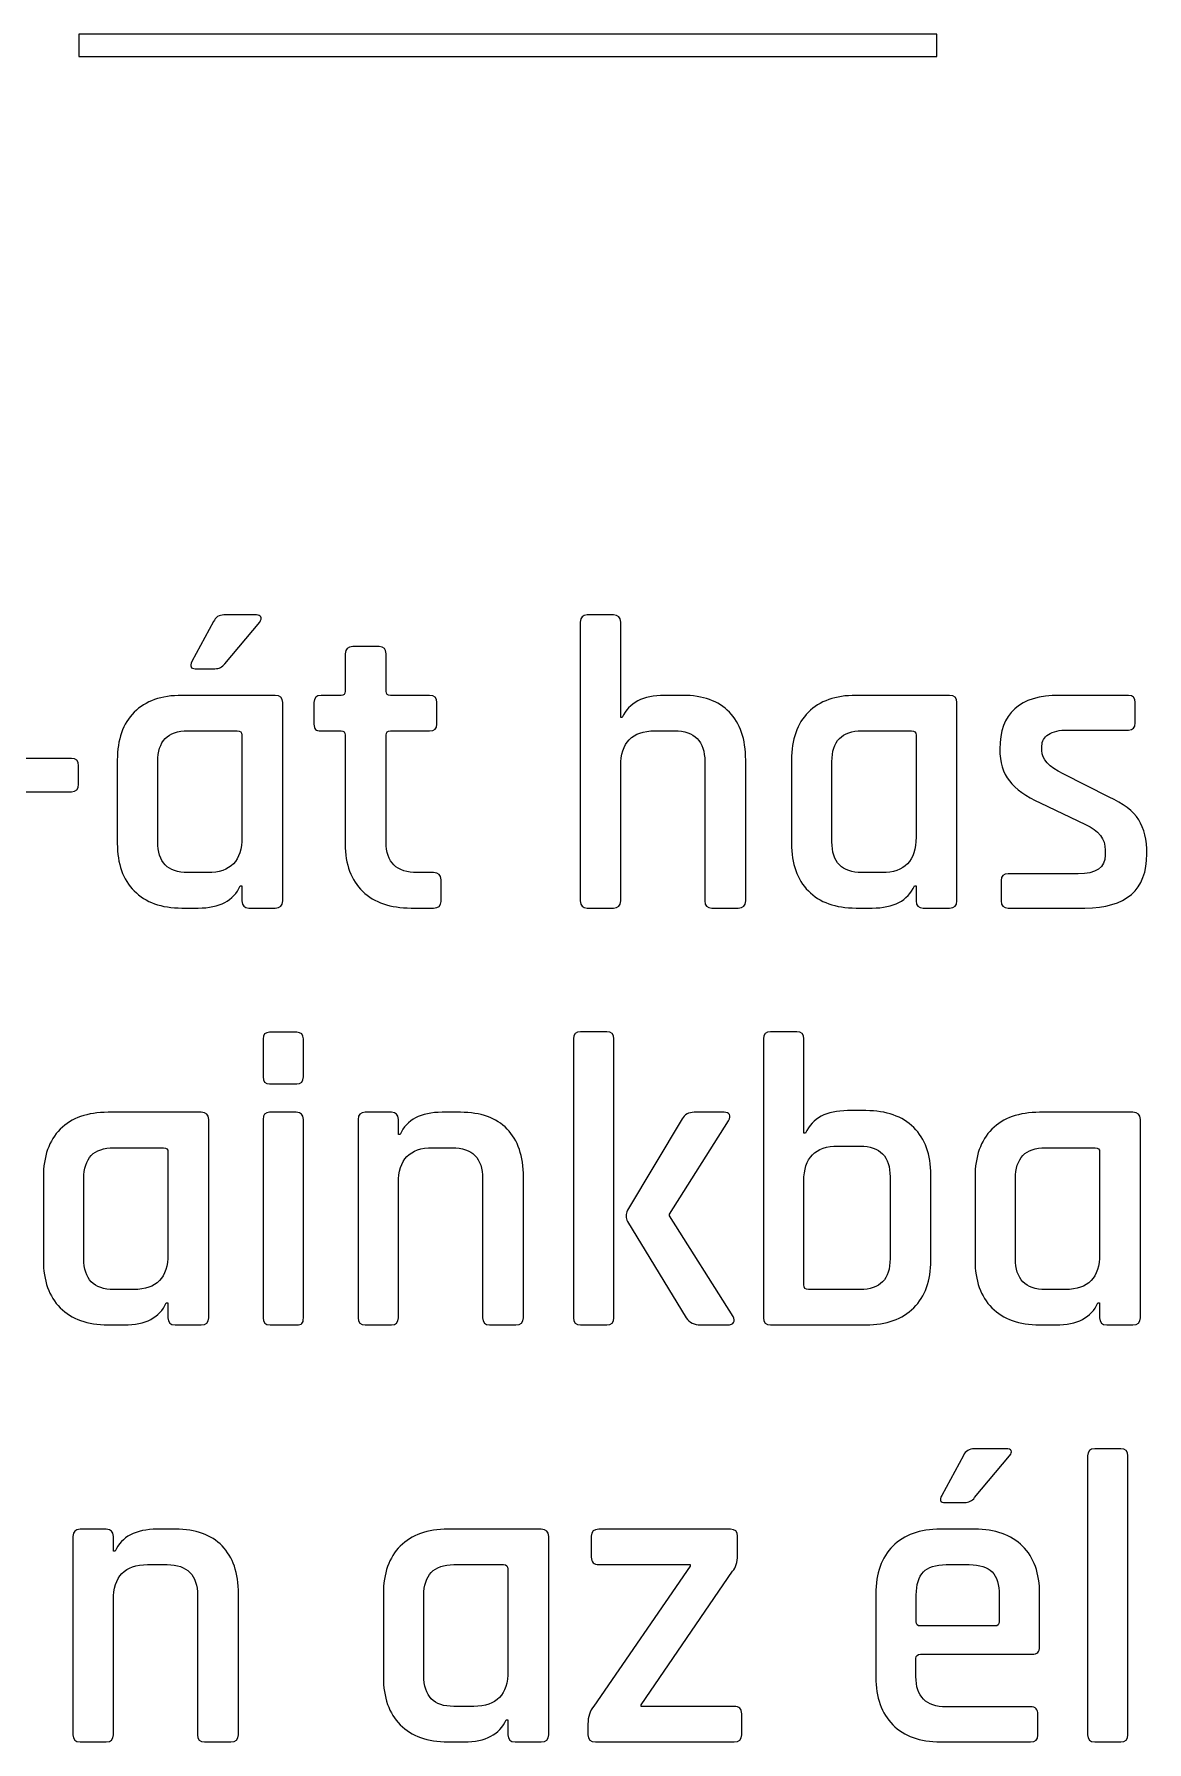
# Model space of a CAD drawing. Extents: x 5 to 177, y 88 to 167.
# Drawn here: x 75.98 to 88.23, y 108.56 to 127.35 of the extents above; entities that cross this region are included whole.
import ezdxf

# ---------------------------------------------------------------- set-up
doc = ezdxf.new("R2010")
doc.units = 0
doc.layers.add('Layer_1', color=7, linetype='CONTINUOUS')

msp = doc.modelspace()

# ---------------------------------------------------------------- linework, layer by layer
at = {"layer": 'Layer_1', "color": 7}
for points in [[(76.471199, 127.346962), (76.471199, 127.100017), (85.912966, 127.100017), (85.912966, 127.346962), (76.471199, 127.346962), (76.471199, 127.346962)], [(77.953416, 120.885064), (77.71474, 120.444644)], [(78.425808, 120.958376), (78.068068, 120.958376), (78.068068, 120.958376)], [(78.076888, 120.421491), (78.462186, 120.880102)], [(81.989414, 120.880102), (81.989414, 117.812039)], [(82.355972, 120.958376), (82.067135, 120.958376), (82.067135, 120.958376)], [(82.451883, 119.830038), (82.434244, 119.830038), (82.434244, 120.880102)], [(79.774632, 120.609457), (79.485242, 120.609457), (79.485242, 120.609457)], [(79.402562, 120.531735), (79.402562, 120.118875)], [(79.852353, 120.118875), (79.852353, 120.531735)], [(77.751672, 120.36637), (77.967197, 120.36637)], [(78.632513, 120.073124), (77.605049, 120.073124), (77.605049, 120.073124)], [(79.356811, 120.073124), (79.136875, 120.073124)], [(80.329154, 120.073124), (79.902513, 120.073124)], [(83.117202, 120.073124), (82.915455, 120.073124)], [(86.052423, 120.073124), (85.024956, 120.073124), (85.024956, 120.073124)], [(88.024118, 120.073124), (87.262891, 120.073124), (87.262891, 120.073124)], [(78.714645, 117.812039), (78.714645, 119.995403)], [(79.058603, 119.994853), (79.058603, 119.756728)], [(80.411836, 119.756728), (80.411836, 119.994853)], [(86.134552, 117.812039), (86.134552, 119.994853)], [(88.097431, 119.770506), (88.097431, 119.994853)], [(77.668989, 119.683415), (78.214691, 119.683415)], [(77.668989, 119.683415), (77.668989, 119.683415)], [(79.136875, 119.683415), (79.356811, 119.683415)], [(79.902513, 119.683415), (80.329154, 119.683415)], [(82.810175, 119.683415), (83.025147, 119.683415)], [(85.08945, 119.683415), (85.634601, 119.683415)], [(85.08945, 119.683415), (85.08945, 119.683415)], [(87.354943, 119.692234), (88.024118, 119.692234)], [(78.265404, 119.637664), (78.265404, 118.513736)], [(79.402562, 119.637114), (79.402562, 118.436015)], [(79.852353, 118.458616), (79.852353, 119.637114)], [(85.685314, 119.637114), (85.685314, 118.513736)], [(87.070517, 119.46789), (87.070517, 119.51805)], [(76.389619, 119.380796), (75.481767, 119.380796), (75.481767, 119.380796)], [(76.467891, 119.09637), (76.467891, 119.298117)], [(76.893979, 119.362057), (76.893979, 118.444835)], [(77.339362, 118.463574), (77.339362, 119.343868)], [(82.434244, 117.812039), (82.434244, 119.293706)], [(83.360285, 119.343868), (83.360285, 117.812039)], [(83.810077, 117.812039), (83.810077, 119.362057)], [(84.313889, 119.362057), (84.313889, 118.444835)], [(84.759269, 118.463574), (84.759269, 119.343868)], [(87.809146, 118.954158), (87.304231, 119.211023)], [(75.481767, 119.013687), (76.389619, 119.013687)], [(87.051775, 118.889665), (87.551728, 118.65154)], [(87.767803, 118.371522), (87.767803, 118.316401)], [(77.888925, 118.124027), (77.668989, 118.124027)], [(78.247215, 117.977404), (78.265404, 117.977404), (78.265404, 117.812039)], [(80.375455, 118.124027), (80.196312, 118.124027)], [(80.457588, 117.807631), (80.457588, 118.045756)], [(85.309383, 118.124027), (85.08945, 118.124027)], [(85.667122, 117.977404), (85.685314, 117.977404), (85.685314, 117.812039)], [(86.621276, 118.036936), (86.621276, 117.812039)], [(87.469046, 118.110246), (86.698997, 118.110246)], [(77.605049, 117.734318), (77.783642, 117.734318)], [(78.343125, 117.734318), (78.632513, 117.734318)], [(80.12741, 117.734318), (80.375455, 117.734318)], [(82.067135, 117.734318), (82.355972, 117.734318)], [(83.438007, 117.734318), (83.727397, 117.734318)], [(85.024956, 117.734318), (85.204102, 117.734318)], [(85.763585, 117.734318), (86.052423, 117.734318)], [(86.698997, 117.734318), (87.542909, 117.734318)], [(78.497464, 116.293991), (78.497464, 115.876723)], [(78.868434, 116.367304), (78.570777, 116.367304), (78.570777, 116.367304)], [(78.942297, 115.876723), (78.942297, 116.293991)], [(81.913897, 116.293991), (81.913897, 113.225928)], [(82.281008, 116.372265), (81.991618, 116.372265), (81.991618, 116.372265)], [(82.35873, 113.225928), (82.35873, 116.293991)], [(84.005208, 116.293991), (84.005208, 113.225928)], [(84.372317, 116.372265), (84.08293, 116.372265), (84.08293, 116.372265)], [(84.468231, 115.257708), (84.450039, 115.257708), (84.450039, 116.293991)], [(78.570777, 115.799001), (78.868434, 115.799001)], [(77.818369, 115.487013), (76.791453, 115.487013), (76.791453, 115.487013)], [(77.900499, 113.225928), (77.900499, 115.408742)], [(78.497464, 115.409292), (78.497464, 113.225928)], [(78.864023, 115.487013), (78.570777, 115.487013), (78.570777, 115.487013)], [(78.942297, 113.225928), (78.942297, 115.409292)], [(79.54312, 115.408742), (79.54312, 113.225928)], [(79.910229, 115.487013), (79.621394, 115.487013), (79.621394, 115.487013)], [(80.006142, 115.243927), (79.987953, 115.243927), (79.987953, 115.408742)], [(80.670908, 115.487013), (80.469715, 115.487013)], [(83.111137, 115.4137), (82.510314, 114.409387)], [(83.67062, 113.239709), (82.973333, 114.349305), (82.973333, 114.368047), (83.61991, 115.394961)], [(83.574159, 115.487013), (83.243979, 115.487013), (83.243979, 115.487013)], [(85.132994, 115.505202), (84.9318, 115.505202)], [(88.072626, 115.487013), (87.045713, 115.487013), (87.045713, 115.487013)], [(88.155309, 113.225928), (88.155309, 115.408742)], [(76.855396, 115.097304), (77.401098, 115.097304)], [(76.855396, 115.097304), (76.855396, 115.097304)], [(77.451811, 115.051002), (77.451811, 113.927625)], [(80.363881, 115.097304), (80.579406, 115.097304)], [(84.82652, 115.115493), (85.069053, 115.115493)], [(84.82652, 115.115493), (84.82652, 115.115493)], [(87.109653, 115.097304), (87.655355, 115.097304)], [(87.109653, 115.097304), (87.109653, 115.097304)], [(87.706067, 115.051002), (87.706067, 113.927625)], [(76.080386, 114.775946), (76.080386, 113.858724)], [(81.363786, 113.225928), (81.363786, 114.775946)], [(85.399784, 114.775946), (85.399784, 113.877463)], [(85.848472, 113.858724), (85.848472, 114.799097)], [(86.334645, 114.775946), (86.334645, 113.858724)], [(76.525216, 113.877463), (76.525216, 114.757757)], [(79.987953, 113.225928), (79.987953, 114.707594)], [(80.914545, 114.757757), (80.914545, 113.225928)], [(84.450039, 113.588075), (84.450039, 114.730195)], [(86.779475, 113.877463), (86.779475, 114.757757)], [(82.510314, 114.285365), (83.156888, 113.225928)], [(77.075329, 113.537916), (76.855396, 113.537916)], [(85.069053, 113.537916), (84.500201, 113.537916)], [(87.330139, 113.537916), (87.109653, 113.537916)], [(77.433068, 113.391293), (77.451811, 113.391293), (77.451811, 113.225928)], [(87.687878, 113.391293), (87.706067, 113.391293), (87.706067, 113.225928)], [(76.791453, 113.148207), (76.970049, 113.148207)], [(77.529532, 113.148207), (77.818369, 113.148207)], [(78.575738, 113.148207), (78.868434, 113.148207)], [(79.621394, 113.148207), (79.910229, 113.148207)], [(80.992266, 113.148207), (81.281103, 113.148207)], [(81.991618, 113.148207), (82.281008, 113.148207)], [(83.312881, 113.148207), (83.610537, 113.148207)], [(84.08293, 113.148207), (85.132994, 113.148207)], [(87.045713, 113.148207), (87.224306, 113.148207)], [(87.783789, 113.148207), (88.072626, 113.148207)], [(86.678603, 111.786154), (86.325273, 111.786154), (86.325273, 111.786154)], [(87.939784, 111.786154), (87.651497, 111.786154), (87.651497, 111.786154)], [(86.206211, 111.712841), (85.967536, 111.272422)], [(86.330234, 111.249269), (86.715535, 111.70788)], [(87.573225, 111.70788), (87.573225, 108.639817)], [(88.018056, 108.639817), (88.018056, 111.70788)], [(86.004465, 111.194148), (86.219992, 111.194148)], [(76.772714, 110.900902), (76.483876, 110.900902), (76.483876, 110.900902)], [(77.53394, 110.900902), (77.332197, 110.900902)], [(81.560568, 110.900902), (80.533105, 110.900902), (80.533105, 110.900902)], [(83.642508, 110.900902), (82.193364, 110.900902), (82.193364, 110.900902)], [(86.330234, 110.900902), (85.954306, 110.900902), (85.954306, 110.900902)], [(76.406155, 110.822631), (76.406155, 108.639817)], [(76.868624, 110.657816), (76.850985, 110.657816), (76.850985, 110.822631)], [(81.642701, 108.639817), (81.642701, 110.822631)], [(82.110682, 110.823181), (82.110682, 110.593875)], [(83.720782, 110.612065), (83.720782, 110.823181)], [(77.226914, 110.511193), (77.441888, 110.511193)], [(80.597595, 110.511193), (81.142747, 110.511193)], [(80.597595, 110.511193), (80.597595, 110.511193)], [(81.193459, 110.464891), (81.193459, 109.341514)], [(82.193364, 110.511193), (83.197677, 110.511193), (83.197677, 110.493003), (82.138243, 108.956213)], [(86.018246, 110.511193), (86.270702, 110.511193)], [(86.018246, 110.511193), (86.018246, 110.511193)], [(83.68385, 108.951805), (82.661345, 108.951805), (82.661345, 108.969994), (83.665658, 110.43788)], [(76.850985, 108.639817), (76.850985, 110.121483)], [(77.777027, 110.171645), (77.777027, 108.639817)], [(78.226818, 108.639817), (78.226818, 110.189835)], [(79.822588, 110.189835), (79.822588, 109.272612)], [(80.267418, 109.291352), (80.267418, 110.171645)], [(85.243789, 110.189835), (85.243789, 109.272612)], [(85.688068, 109.882808), (85.688068, 110.176054)], [(86.600882, 110.176054), (86.600882, 109.882808)], [(87.045713, 109.607751), (87.045713, 110.189835)], [(86.554578, 109.837057), (85.733819, 109.837057)], [(85.733819, 109.525069), (86.96358, 109.525069)], [(85.68366, 109.281982), (85.68366, 109.479318)], [(80.817531, 108.951805), (80.597595, 108.951805)], [(81.17527, 108.805182), (81.193459, 108.805182), (81.193459, 108.639817)], [(83.766533, 108.639817), (83.766533, 108.869122)], [(86.944841, 108.947397), (86.018246, 108.947397)], [(87.02697, 108.635408), (87.02697, 108.864714)], [(82.0743, 108.759431), (82.0743, 108.639817)], [(76.483876, 108.562095), (76.772714, 108.562095)], [(77.854748, 108.562095), (78.144136, 108.562095)], [(80.533105, 108.562095), (80.712248, 108.562095)], [(81.271731, 108.562095), (81.560568, 108.562095)], [(82.156983, 108.562095), (83.68385, 108.562095)], [(85.954306, 108.562095), (86.944841, 108.562095)], [(87.651497, 108.562095), (87.939784, 108.562095)]]:
    msp.add_lwpolyline(points, dxfattribs=at)
for points in [[(78.068068, 120.958376), (78.013388, 120.958376), (77.974582, 120.933747), (77.953416, 120.885064)], [(78.473763, 120.93743), (78.466002, 120.951188), (78.450149, 120.958376), (78.425808, 120.958376)], [(78.462186, 120.880102), (78.477708, 120.904444), (78.481524, 120.923672), (78.473763, 120.93743)], [(82.067135, 120.958376), (82.014924, 120.958376), (81.989414, 120.93196), (81.989414, 120.880102)], [(82.434244, 120.880102), (82.434244, 120.93196), (82.407478, 120.958376), (82.355972, 120.958376)], [(79.485242, 120.609457), (79.430208, 120.609457), (79.402562, 120.583594), (79.402562, 120.531735)], [(79.852353, 120.531735), (79.852353, 120.583594), (79.826491, 120.609457), (79.774632, 120.609457)], [(77.71474, 120.444644), (77.690399, 120.392433), (77.702636, 120.36637), (77.751672, 120.36637)], [(77.967197, 120.36637), (78.013058, 120.36637), (78.049371, 120.384805), (78.076888, 120.421491)], [(77.605049, 120.073124), (77.378566, 120.073124), (77.203565, 120.011191), (77.07974, 119.887366)], [(78.714645, 119.995403), (78.714645, 120.047261), (78.687546, 120.073124), (78.632513, 120.073124)], [(79.136875, 120.073124), (79.085017, 120.073124), (79.058603, 120.046711), (79.058603, 119.994853)], [(79.402562, 120.118875), (79.402562, 120.088184), (79.387502, 120.073124), (79.356811, 120.073124)], [(79.902513, 120.073124), (79.868999, 120.073124), (79.852353, 120.088184), (79.852353, 120.118875)], [(80.411836, 119.994853), (80.411836, 120.046711), (80.384187, 120.073124), (80.329154, 120.073124)], [(82.915455, 120.073124), (82.6798, 120.073124), (82.52526, 119.991963), (82.451883, 119.830038)], [(83.630381, 119.88957), (83.511144, 120.011984), (83.34051, 120.073124), (83.117202, 120.073124)], [(85.024956, 120.073124), (84.798473, 120.073124), (84.623673, 120.011191), (84.500201, 119.887366)], [(86.134552, 119.994853), (86.134552, 120.046711), (86.107456, 120.073124), (86.052423, 120.073124)], [(87.262891, 120.073124), (86.825799, 120.073124), (86.607495, 119.876077), (86.607495, 119.481671)], [(88.097431, 119.994853), (88.097431, 120.046711), (88.073154, 120.073124), (88.024118, 120.073124)], [(77.07974, 119.887366), (76.955915, 119.763541), (76.893979, 119.588187), (76.893979, 119.362057)], [(83.810077, 119.362057), (83.810077, 119.591362), (83.749619, 119.767156), (83.630381, 119.88957)], [(84.500201, 119.887366), (84.376023, 119.763188), (84.313889, 119.588187), (84.313889, 119.362057)], [(77.339362, 119.343868), (77.339362, 119.569998), (77.448856, 119.683415), (77.668989, 119.683415)], [(78.214691, 119.683415), (78.248558, 119.683415), (78.265404, 119.668003), (78.265404, 119.637664)], [(79.058603, 119.756728), (79.058603, 119.729211), (79.064203, 119.709786), (79.075139, 119.69885)], [(79.075139, 119.69885), (79.085722, 119.688266), (79.106536, 119.683415), (79.136875, 119.683415)], [(79.356811, 119.683415), (79.387502, 119.683415), (79.402562, 119.667805), (79.402562, 119.637114)], [(79.852353, 119.637114), (79.852353, 119.667805), (79.868999, 119.683415), (79.902513, 119.683415)], [(80.329154, 119.683415), (80.384187, 119.683415), (80.411836, 119.707692), (80.411836, 119.756728)], [(82.434244, 119.293706), (82.434244, 119.553703), (82.559347, 119.683415), (82.810175, 119.683415)], [(83.025147, 119.683415), (83.248455, 119.683415), (83.360285, 119.569998), (83.360285, 119.343868)], [(84.759269, 119.343868), (84.759269, 119.569998), (84.869316, 119.683415), (85.08945, 119.683415)], [(85.634601, 119.683415), (85.668468, 119.683415), (85.685314, 119.667452), (85.685314, 119.637114)], [(87.143827, 119.644279), (87.192863, 119.676029), (87.262868, 119.692234), (87.354943, 119.692234)], [(88.024118, 119.692234), (88.073154, 119.692234), (88.097431, 119.718648), (88.097431, 119.770506)], [(86.607495, 119.481671), (86.607495, 119.337738), (86.642575, 119.221299), (86.712778, 119.132751)], [(87.070517, 119.51805), (87.070517, 119.569908), (87.094791, 119.612176), (87.143827, 119.644279)], [(76.467891, 119.298117), (76.467891, 119.35315), (76.441122, 119.380796), (76.389619, 119.380796)], [(87.304231, 119.211023), (87.148656, 119.284401), (87.070517, 119.370171), (87.070517, 119.46789)], [(76.389619, 119.013687), (76.441125, 119.013687), (76.467891, 119.041337), (76.467891, 119.09637)], [(86.712778, 119.132751), (86.783333, 119.043851), (86.895847, 118.963043), (87.051775, 118.889665)], [(88.136566, 118.704457), (88.076947, 118.800412), (87.967896, 118.883603), (87.809146, 118.954158)], [(87.551728, 118.65154), (87.695662, 118.587334), (87.767803, 118.493583), (87.767803, 118.371522)], [(88.225864, 118.330182), (88.225864, 118.482935), (88.196186, 118.608148), (88.136566, 118.704457)], [(76.893979, 118.444835), (76.893979, 118.221526), (76.955915, 118.047519), (77.07974, 117.922283)], [(77.668989, 118.124027), (77.448856, 118.124027), (77.339362, 118.237091), (77.339362, 118.463574)], [(78.265404, 118.513736), (78.265404, 118.253739), (78.13975, 118.124027), (77.888925, 118.124027)], [(79.402562, 118.436015), (79.402562, 118.21306), (79.466722, 118.039736), (79.595486, 117.917322)], [(80.196312, 118.124027), (79.967006, 118.124027), (79.852353, 118.235307), (79.852353, 118.458616)], [(84.313889, 118.444835), (84.313889, 118.221526), (84.376023, 118.047519), (84.500201, 117.922283)], [(85.08945, 118.124027), (84.869316, 118.124027), (84.759269, 118.237091), (84.759269, 118.463574)], [(85.685314, 118.513736), (85.685314, 118.253739), (85.560208, 118.124027), (85.309383, 118.124027)], [(87.767803, 118.316401), (87.767803, 118.178818), (87.66766, 118.110246), (87.469046, 118.110246)], [(87.542909, 117.734318), (87.998698, 117.734318), (88.225864, 117.932601), (88.225864, 118.330182)], [(77.783642, 117.734318), (78.018945, 117.734318), (78.173837, 117.815126), (78.247215, 117.977404)], [(80.457588, 118.045756), (80.457588, 118.097614), (80.430136, 118.124027), (80.375455, 118.124027)], [(85.204102, 117.734318), (85.439405, 117.734318), (85.593744, 117.815479), (85.667122, 117.977404)], [(86.698997, 118.110246), (86.647139, 118.110246), (86.621276, 118.085972), (86.621276, 118.036936)], [(77.07974, 117.922283), (77.203565, 117.797047), (77.378566, 117.734318), (77.605049, 117.734318)], [(78.265404, 117.812039), (78.265404, 117.760181), (78.291267, 117.734318), (78.343125, 117.734318)], [(78.632513, 117.734318), (78.687546, 117.734318), (78.714645, 117.760181), (78.714645, 117.812039)], [(79.595486, 117.917322), (79.723544, 117.794908), (79.900927, 117.734318), (80.12741, 117.734318)], [(80.375455, 117.734318), (80.430136, 117.734318), (80.457588, 117.758594), (80.457588, 117.807631)], [(81.989414, 117.812039), (81.989414, 117.760181), (82.014924, 117.734318), (82.067135, 117.734318)], [(82.355972, 117.734318), (82.407478, 117.734318), (82.434244, 117.760181), (82.434244, 117.812039)], [(83.360285, 117.812039), (83.360285, 117.760181), (83.386148, 117.734318), (83.438007, 117.734318)], [(83.727397, 117.734318), (83.782431, 117.734318), (83.810077, 117.760181), (83.810077, 117.812039)], [(84.500201, 117.922283), (84.623673, 117.797047), (84.798473, 117.734318), (85.024956, 117.734318)], [(85.685314, 117.812039), (85.685314, 117.760181), (85.711374, 117.734318), (85.763585, 117.734318)], [(86.052423, 117.734318), (86.107456, 117.734318), (86.134552, 117.760181), (86.134552, 117.812039)], [(86.621276, 117.812039), (86.621276, 117.760181), (86.647139, 117.734318), (86.698997, 117.734318)], [(78.570777, 116.367304), (78.521741, 116.367304), (78.497464, 116.342677), (78.497464, 116.293991)], [(78.942297, 116.293991), (78.942297, 116.342677), (78.917117, 116.367304), (78.868434, 116.367304)], [(81.991618, 116.372265), (81.939759, 116.372265), (81.913897, 116.346202), (81.913897, 116.293991)], [(82.35873, 116.293991), (82.35873, 116.346205), (82.332511, 116.372265), (82.281008, 116.372265)], [(84.08293, 116.372265), (84.031071, 116.372265), (84.005208, 116.345849), (84.005208, 116.293991)], [(84.450039, 116.293991), (84.450039, 116.345852), (84.423823, 116.372265), (84.372317, 116.372265)], [(78.497464, 115.876723), (78.497464, 115.824511), (78.521741, 115.799001), (78.570777, 115.799001)], [(78.868434, 115.799001), (78.917117, 115.799001), (78.942297, 115.824511), (78.942297, 115.876723)], [(76.791453, 115.487013), (76.56497, 115.487013), (76.389619, 115.42508), (76.266147, 115.301255)], [(77.900499, 115.408742), (77.900499, 115.4606), (77.873403, 115.487013), (77.818369, 115.487013)], [(78.570777, 115.487013), (78.521741, 115.487013), (78.497464, 115.46115), (78.497464, 115.409292)], [(78.942297, 115.409292), (78.942297, 115.46115), (78.915881, 115.487013), (78.864023, 115.487013)], [(79.621394, 115.487013), (79.569183, 115.487013), (79.54312, 115.4606), (79.54312, 115.408742)], [(79.987953, 115.408742), (79.98795, 115.4606), (79.961734, 115.487013), (79.910229, 115.487013)], [(80.469715, 115.487013), (80.234059, 115.487013), (80.07952, 115.405852), (80.006142, 115.243927)], [(81.18464, 115.303459), (81.065401, 115.425873), (80.894216, 115.487013), (80.670908, 115.487013)], [(83.243979, 115.487013), (83.182948, 115.487013), (83.138653, 115.462736), (83.111137, 115.4137)], [(83.631484, 115.461658), (83.620548, 115.478239), (83.601323, 115.487013), (83.574159, 115.487013)], [(83.61991, 115.394961), (83.638255, 115.422477), (83.642067, 115.444725), (83.631484, 115.461658)], [(84.9318, 115.505202), (84.698967, 115.505202), (84.544783, 115.422808), (84.468231, 115.257708)], [(85.660507, 115.319444), (85.53527, 115.443269), (85.359477, 115.505202), (85.132994, 115.505202)], [(87.045713, 115.487013), (86.819229, 115.487013), (86.643876, 115.42508), (86.520404, 115.301255)], [(88.155309, 115.408742), (88.155309, 115.4606), (88.127659, 115.487013), (88.072626, 115.487013)], [(76.266147, 115.301255), (76.141969, 115.177077), (76.080386, 115.002076), (76.080386, 114.775946)], [(81.363786, 114.775946), (81.363783, 115.005251), (81.303879, 115.181045), (81.18464, 115.303459)], [(85.848472, 114.799097), (85.848472, 115.022405), (85.786095, 115.195972), (85.660507, 115.319444)], [(86.520404, 115.301255), (86.396226, 115.177077), (86.334645, 115.002076), (86.334645, 114.775946)], [(76.525216, 114.757757), (76.525216, 114.983887), (76.635263, 115.097304), (76.855396, 115.097304)], [(77.401098, 115.097304), (77.434965, 115.097304), (77.451811, 115.081341), (77.451811, 115.051002)], [(79.987953, 114.707594), (79.987953, 114.967592), (80.113056, 115.097304), (80.363881, 115.097304)], [(80.579406, 115.097304), (80.802714, 115.097304), (80.914545, 114.983887), (80.914545, 114.757757)], [(84.450039, 114.730195), (84.450039, 114.987017), (84.575695, 115.115493), (84.82652, 115.115493)], [(85.069053, 115.115493), (85.289187, 115.115493), (85.399784, 115.002076), (85.399784, 114.775946)], [(86.779475, 114.757757), (86.779475, 114.983887), (86.889519, 115.097304), (87.109653, 115.097304)], [(87.655355, 115.097304), (87.689222, 115.097304), (87.706067, 115.081341), (87.706067, 115.051002)], [(82.510314, 114.409387), (82.488792, 114.366701), (82.488792, 114.325228), (82.510314, 114.285365)], [(76.080386, 113.858724), (76.080386, 113.635415), (76.141969, 113.461408), (76.266147, 113.336172)], [(76.855396, 113.537916), (76.635263, 113.537916), (76.525216, 113.65098), (76.525216, 113.877463)], [(77.451811, 113.927625), (77.451811, 113.667628), (77.326154, 113.537916), (77.075329, 113.537916)], [(85.399784, 113.877463), (85.399784, 113.650983), (85.289187, 113.537916), (85.069053, 113.537916)], [(85.660507, 113.336172), (85.786095, 113.461408), (85.848472, 113.635415), (85.848472, 113.858724)], [(86.334645, 113.858724), (86.334645, 113.635415), (86.396226, 113.461408), (86.520404, 113.336172)], [(87.109653, 113.537916), (86.889519, 113.537916), (86.779475, 113.65098), (86.779475, 113.877463)], [(87.706067, 113.927625), (87.706067, 113.667628), (87.580964, 113.537916), (87.330139, 113.537916)], [(84.500201, 113.537916), (84.466687, 113.537916), (84.450039, 113.554209), (84.450039, 113.588075)], [(76.266147, 113.336172), (76.389619, 113.210936), (76.56497, 113.148207), (76.791453, 113.148207)], [(76.970049, 113.148207), (77.205352, 113.148207), (77.359691, 113.229368), (77.433068, 113.391293)], [(85.132994, 113.148207), (85.359477, 113.148207), (85.53527, 113.210936), (85.660507, 113.336172)], [(86.520404, 113.336172), (86.643876, 113.210936), (86.819229, 113.148207), (87.045713, 113.148207)], [(87.224306, 113.148207), (87.459608, 113.148207), (87.6145, 113.229368), (87.687878, 113.391293)], [(77.451811, 113.225928), (77.451811, 113.174069), (77.477321, 113.148207), (77.529532, 113.148207)], [(77.818369, 113.148207), (77.873403, 113.148207), (77.900499, 113.174069), (77.900499, 113.225928)], [(78.497464, 113.225928), (78.497464, 113.174069), (78.523527, 113.148207), (78.575738, 113.148207)], [(78.868434, 113.148207), (78.89595, 113.148207), (78.915728, 113.153608), (78.926312, 113.164192)], [(78.926312, 113.164192), (78.936895, 113.174775), (78.942297, 113.195236), (78.942297, 113.225928)], [(79.54312, 113.225928), (79.54312, 113.174069), (79.569183, 113.148207), (79.621394, 113.148207)], [(79.910229, 113.148207), (79.961734, 113.148207), (79.987953, 113.174069), (79.987953, 113.225928)], [(80.914545, 113.225928), (80.914545, 113.174069), (80.940408, 113.148207), (80.992266, 113.148207)], [(81.281103, 113.148207), (81.336137, 113.148207), (81.363786, 113.174069), (81.363786, 113.225928)], [(81.913897, 113.225928), (81.913897, 113.174069), (81.939759, 113.148207), (81.991618, 113.148207)], [(82.281008, 113.148207), (82.332511, 113.148207), (82.35873, 113.174069), (82.35873, 113.225928)], [(83.156888, 113.225928), (83.190755, 113.174069), (83.242678, 113.148207), (83.312881, 113.148207)], [(83.610537, 113.148207), (83.644404, 113.148207), (83.666299, 113.157424), (83.677235, 113.175768)], [(83.677235, 113.175768), (83.687818, 113.194113), (83.685789, 113.215367), (83.67062, 113.239709)], [(84.005208, 113.225928), (84.005208, 113.174069), (84.031071, 113.148207), (84.08293, 113.148207)], [(87.706067, 113.225928), (87.706067, 113.174069), (87.731577, 113.148207), (87.783789, 113.148207)], [(88.072626, 113.148207), (88.127659, 113.148207), (88.155309, 113.174069), (88.155309, 113.225928)], [(86.325273, 111.786154), (86.270239, 111.786154), (86.230553, 111.761525), (86.206211, 111.712841)], [(86.730967, 111.765208), (86.723559, 111.778966), (86.70612, 111.786154), (86.678603, 111.786154)], [(87.651497, 111.786154), (87.599286, 111.786154), (87.573225, 111.759738), (87.573225, 111.70788)], [(88.018056, 111.70788), (88.018056, 111.759738), (87.991642, 111.786154), (87.939784, 111.786154)], [(86.715535, 111.70788), (86.73388, 111.732221), (86.738728, 111.751449), (86.730967, 111.765208)], [(85.967536, 111.272422), (85.940019, 111.220211), (85.952254, 111.194148), (86.004465, 111.194148)], [(86.219992, 111.194148), (86.265853, 111.194148), (86.30307, 111.212583), (86.330234, 111.249269)], [(76.483876, 110.900902), (76.431665, 110.900902), (76.406155, 110.874489), (76.406155, 110.822631)], [(76.850985, 110.822631), (76.850985, 110.874489), (76.824219, 110.900902), (76.772714, 110.900902)], [(77.332197, 110.900902), (77.096541, 110.900902), (76.942002, 110.819741), (76.868624, 110.657816)], [(78.047675, 110.717348), (77.928433, 110.839761), (77.757249, 110.900902), (77.53394, 110.900902)], [(80.533105, 110.900902), (80.306621, 110.900902), (80.131818, 110.838968), (80.008346, 110.715143)], [(81.642701, 110.822631), (81.642701, 110.874489), (81.615602, 110.900902), (81.560568, 110.900902)], [(82.193364, 110.900902), (82.138331, 110.900902), (82.110682, 110.875039), (82.110682, 110.823181)], [(83.720782, 110.823181), (83.720782, 110.875039), (83.694366, 110.900902), (83.642508, 110.900902)], [(85.954306, 110.900902), (85.728175, 110.900902), (85.552822, 110.838968), (85.428997, 110.715143)], [(86.857747, 110.715143), (86.732158, 110.838968), (86.556365, 110.900902), (86.330234, 110.900902)], [(78.226818, 110.189835), (78.226818, 110.41914), (78.166914, 110.594934), (78.047675, 110.717348)], [(80.008346, 110.715143), (79.884168, 110.590966), (79.822588, 110.415965), (79.822588, 110.189835)], [(85.428997, 110.715143), (85.304819, 110.591318), (85.243789, 110.415965), (85.243789, 110.189835)], [(87.045713, 110.189835), (87.045713, 110.415965), (86.982983, 110.591318), (86.857747, 110.715143)], [(76.850985, 110.121483), (76.850985, 110.381481), (76.976089, 110.511193), (77.226914, 110.511193)], [(77.441888, 110.511193), (77.665196, 110.511193), (77.777027, 110.397776), (77.777027, 110.171645)], [(80.267418, 110.171645), (80.267418, 110.397776), (80.377462, 110.511193), (80.597595, 110.511193)], [(81.142747, 110.511193), (81.176614, 110.511193), (81.193459, 110.49523), (81.193459, 110.464891)], [(82.110682, 110.593875), (82.110682, 110.538842), (82.138331, 110.511193), (82.193364, 110.511193)], [(83.665658, 110.43788), (83.702347, 110.480566), (83.720782, 110.538687), (83.720782, 110.612065)], [(85.76579, 110.430714), (85.818001, 110.484336), (85.902182, 110.511193), (86.018246, 110.511193)], [(86.270702, 110.511193), (86.387119, 110.511193), (86.470947, 110.484336), (86.523158, 110.430714)], [(85.688068, 110.176054), (85.688068, 110.292118), (85.713931, 110.377445), (85.76579, 110.430714)], [(86.523158, 110.430714), (86.574664, 110.377445), (86.600882, 110.292118), (86.600882, 110.176054)], [(85.733819, 109.837057), (85.703128, 109.837057), (85.688068, 109.852116), (85.688068, 109.882808)], [(86.600882, 109.882808), (86.600882, 109.852116), (86.584917, 109.837057), (86.554578, 109.837057)], [(85.68366, 109.479318), (85.68366, 109.509657), (85.700306, 109.525069), (85.733819, 109.525069)], [(86.96358, 109.525069), (87.018261, 109.525069), (87.045713, 109.552718), (87.045713, 109.607751)], [(81.193459, 109.341514), (81.193459, 109.081517), (81.068356, 108.951805), (80.817531, 108.951805)], [(79.822588, 109.272612), (79.822588, 109.049304), (79.884168, 108.875297), (80.008346, 108.750061)], [(80.597595, 108.951805), (80.377462, 108.951805), (80.267418, 109.064869), (80.267418, 109.291352)], [(85.243789, 109.272612), (85.243789, 109.049304), (85.304819, 108.875297), (85.428997, 108.750061)], [(86.018246, 108.947397), (85.794937, 108.947394), (85.68366, 109.058674), (85.68366, 109.281982)], [(82.138243, 108.956213), (82.095557, 108.90118), (82.0743, 108.835631), (82.0743, 108.759431)], [(80.712248, 108.562095), (80.947551, 108.562095), (81.101892, 108.643257), (81.17527, 108.805182)], [(83.766533, 108.869122), (83.766533, 108.924156), (83.739236, 108.951805), (83.68385, 108.951805)], [(87.02697, 108.864714), (87.02697, 108.919747), (86.999874, 108.947397), (86.944841, 108.947397)], [(76.406155, 108.639817), (76.406155, 108.587958), (76.431665, 108.562095), (76.483876, 108.562095)], [(76.772714, 108.562095), (76.824219, 108.562095), (76.850985, 108.587958), (76.850985, 108.639817)], [(77.777027, 108.639817), (77.777027, 108.587958), (77.80289, 108.562095), (77.854748, 108.562095)], [(78.144136, 108.562095), (78.199169, 108.562095), (78.226818, 108.587958), (78.226818, 108.639817)], [(80.008346, 108.750061), (80.131818, 108.624825), (80.306621, 108.562095), (80.533105, 108.562095)], [(81.193459, 108.639817), (81.193459, 108.587958), (81.21952, 108.562095), (81.271731, 108.562095)], [(81.560568, 108.562095), (81.615602, 108.562095), (81.642701, 108.587958), (81.642701, 108.639817)], [(82.0743, 108.639817), (82.0743, 108.587958), (82.10195, 108.562095), (82.156983, 108.562095)], [(83.68385, 108.562095), (83.739236, 108.562095), (83.766533, 108.587958), (83.766533, 108.639817)], [(85.428997, 108.750061), (85.552822, 108.624825), (85.728175, 108.562095), (85.954306, 108.562095)], [(86.944841, 108.562095), (86.999874, 108.562095), (87.02697, 108.586372), (87.02697, 108.635408)], [(87.573225, 108.639817), (87.573225, 108.587958), (87.599286, 108.562095), (87.651497, 108.562095)], [(87.939784, 108.562095), (87.991642, 108.562095), (88.018056, 108.587958), (88.018056, 108.639817)]]:
    msp.add_open_spline(points, degree=3, dxfattribs=at)

doc.saveas('drawing.dxf')
